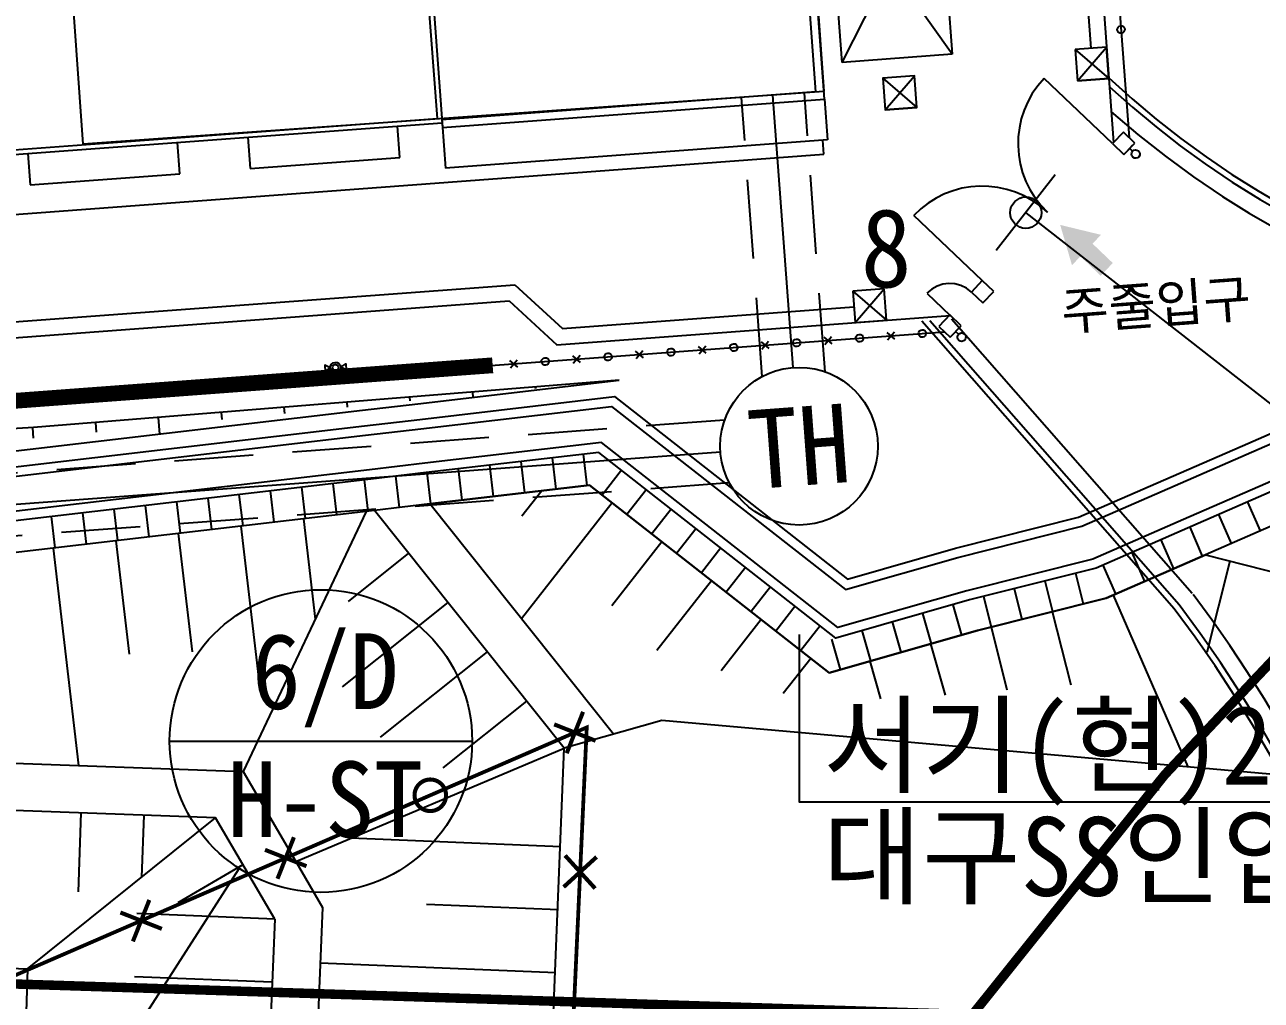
# Model space of a CAD drawing. Header units: millimetres. Extents: x 5990 to 6786, y 1103 to 1809.
# Drawn here: x 6487.31 to 6526.54, y 1495.96 to 1526.89 of the extents above; entities that cross this region are included whole.
import ezdxf
from ezdxf.enums import TextEntityAlignment as Align
from ezdxf.xclip import XClip

# ---------------------------------------------------------------- set-up
doc = ezdxf.new("R2010")
doc.units = ezdxf.units.MM
doc.header["$LTSCALE"] = 10
doc.header["$MEASUREMENT"] = 0
doc.header["$XCLIPFRAME"] = 2
doc.set_wipeout_variables(frame=1)
for name, pattern in [('DASHED', [0.75, 0.5, -0.25]), ('HIDDEN', [0.375, 0.25, -0.125]), ('HIDDEN1', [2.3, 1.5, -0.8]), ('PHANTOM', [2.5, 1.25, -0.25, 0.25, -0.25, 0.25, -0.25])]:
    doc.linetypes.add(name, pattern=pattern)
for name, color, linetype in [('TN-CABL', 4, 'Continuous'), ('TT-MANH', 4, 'Continuous'), ('TT-TABL-LIN2', 1, 'Continuous'), ('TT-TABL-TEX2', 3, 'Continuous'), ('TT-TEXT', 3, 'Continuous'), ('TZ-BASE', 253, 'Continuous'), ('TZ-CABL', 4, 'Continuous'), ('TZ-LEAL', 1, 'Continuous')]:
    doc.layers.add(name, color=color, linetype=linetype)
doc.styles.add('PipeTools', font='GulimChe.ttf', dxfattribs={"height": 1250})
doc.styles.get("Standard").update_dxf_attribs({"font": 'GulimChe.ttf'})
doc.styles.add('SYMBTEXT', font='GulimChe.ttf')
doc.styles.add('굴림체', font='GulimChe.ttf')
doc.linetypes.add('ZIGZAG', pattern='A,0.0001,-0.2,[131,ltypeshp.shx,S=0.2,R=0,X=-0.2,Y=0],-0.4,[131,ltypeshp.shx,S=0.2,R=180,X=0.2,Y=0],-0.2', length=0.8001)

# ---------------------------------------------------------------- blocks, each defined once
blk = doc.blocks.new('cjf1')
at = {"color": 0, "lineweight": -3, "ltscale": 5, "const_width": 0.13}
blk.add_lwpolyline([(0.5, 0, 1), (-0.5, 0, 1)], format="xyb", close=True, dxfattribs=at)
blk = doc.blocks.new('cjf2')
at = {"color": 0, "lineweight": -3, "ltscale": 5, "const_width": 0.13}
for points in [[(0.5, 0.5), (-0.5, -0.5)], [(-0.5, 0.5), (0.5, -0.5)]]:
    blk.add_lwpolyline(points, dxfattribs=at)
blk = doc.blocks.new('JD-FJ67DH')
at = {"layer": 'TZ-BASE'}
for p, q in [((614.959, 31.8), (614.972, 31.634)), ((616.952, 31.962), (616.956, 31.914)), ((618.945, 32.123), (618.946, 32.111)), ((610.972, 31.476), (610.984, 31.322)), ((612.965, 31.638), (612.975, 31.519)), ((606.985, 31.153), (607.003, 30.927)), ((608.978, 31.315), (608.994, 31.124)), ((601.004, 30.668), (601.025, 30.334)), ((602.998, 30.829), (603.022, 30.532)), ((604.991, 30.991), (605.034, 30.468)), ((618.674, 28.846), (613.603, 28.251)), ((617.157, 28.668), (616.527, 27.862)), ((626.275, 22.897), (618.674, 28.846)), ((613.603, 28.251), (611.848, 28.045)), ((619.395, 28.282), (616.517, 24.604)), ((611.848, 28.045), (580.579, 24.379)), ((611.848, 28.045), (580.579, 24.379)), ((611.586, 28.015), (607.69, 19.763)), ((617.872, 20.504), (611.848, 28.045)), ((607.613, 27.549), (608.175, 22.759)), ((609.6, 27.782), (609.973, 24.598)), ((640.472, 27.622), (638.213, 26.637)), ((603.641, 27.083), (604.063, 23.482)), ((605.627, 27.316), (606.067, 23.561)), ((601.654, 26.85), (602.463, 19.954)), ((612.932, 26.689), (611.012, 25.155)), ((620.97, 27.049), (619.385, 25.024)), ((638.213, 26.637), (635.069, 25.266)), ((638.994, 26.439), (638.259, 23.544)), ((622.545, 25.817), (620.814, 23.604)), ((614.18, 25.126), (610.828, 22.449)), ((635.069, 25.266), (630.986, 24.239)), ((635.285, 25.36), (637.662, 19.909)), ((633.358, 24.836), (633.943, 22.511)), ((624.12, 24.584), (622.848, 22.959)), ((631.418, 24.348), (631.918, 22.36)), ((630.986, 24.239), (626.275, 22.897)), ((615.428, 23.563), (612.033, 20.851)), ((629.491, 23.813), (629.956, 22.182)), ((625.695, 23.351), (624.823, 22.237)), ((627.568, 23.265), (627.907, 22.075)), ((616.676, 22.001), (614.018, 19.877)), ((580.445, 20.76), (607.69, 19.763)), ((609.355, 16.908), (617.872, 20.504)), ((616.574, -11.652, 1.866), (617.872, 20.504, 65)), ((607.69, 19.763), (609.355, 16.908)), ((602.537, 18.451), (602.446, 15.952)), ((600.838, 13.51), (606.81, 18.294)), ((604.536, 18.378), (604.464, 16.415)), ((617.768, 17.372), (611.104, 17.646)), ((607.679, 16.805), (605.611, 15.599)), ((617.686, 15.374), (613.506, 15.545)), ((608.686, 15.077), (604.315, 15.257)), ((617.604, 13.375), (610.13, 13.683)), ((608.604, 13.079), (604.233, 13.258))]:
    blk.add_line(p, q, dxfattribs=at)
at = {"layer": 'TZ-BASE', "linetype": 'Continuous'}
for p, q in [((618.477, 29.829), (618.594, 28.836)), ((615.498, 29.48), (615.614, 28.487)), ((616.491, 29.597), (616.607, 28.603)), ((617.484, 29.713), (617.601, 28.72)), ((612.518, 29.131), (612.635, 28.138)), ((613.511, 29.247), (613.628, 28.254)), ((614.505, 29.364), (614.621, 28.37)), ((619.69, 29.321), (619.074, 28.533)), ((608.545, 28.665), (608.662, 27.672)), ((609.539, 28.781), (609.655, 27.788)), ((610.532, 28.898), (610.648, 27.905)), ((611.525, 29.014), (611.641, 28.021)), ((620.478, 28.704), (619.862, 27.917)), ((605.566, 28.316), (605.682, 27.322)), ((606.559, 28.432), (606.675, 27.439)), ((607.552, 28.549), (607.669, 27.555)), ((639.549, 28.311), (639.948, 27.394)), ((602.586, 27.966), (602.703, 26.973)), ((603.579, 28.083), (603.696, 27.09)), ((604.573, 28.199), (604.689, 27.206)), ((621.265, 28.088), (620.649, 27.3)), ((638.632, 27.911), (639.032, 26.994)), ((601.593, 27.85), (601.709, 26.857)), ((622.053, 27.472), (621.437, 26.684)), ((637.716, 27.511), (638.115, 26.595)), ((636.799, 27.112), (637.199, 26.195)), ((622.84, 26.855), (622.224, 26.068)), ((635.882, 26.712), (636.282, 25.795)), ((634.966, 26.312), (635.365, 25.396)), ((623.628, 26.239), (623.012, 25.451)), ((634.089, 26.051), (634.333, 25.081)), ((624.415, 25.623), (623.799, 24.835)), ((632.149, 25.563), (632.393, 24.593)), ((633.119, 25.807), (633.363, 24.837)), ((631.179, 25.319), (631.423, 24.349)), ((625.203, 25.006), (624.587, 24.219)), ((629.237, 24.781), (629.511, 23.819)), ((630.199, 25.054), (630.473, 24.093)), ((625.99, 24.39), (625.374, 23.603)), ((628.275, 24.507), (628.549, 23.545)), ((626.352, 23.959), (626.626, 22.997)), ((627.314, 24.233), (627.588, 23.271))]:
    blk.add_line(p, q, dxfattribs=at)
at = {"layer": 'TZ-BASE'}
for points in [[(580.093, 27.041), (611.534, 30.727), (613.289, 30.933), (619.464, 31.657), (626.857, 25.87), (630.286, 26.847), (634.194, 27.83), (637.134, 29.112), (639.393, 30.097), (644.32, 32.246), (648.719, 34.678), (650.485, 35.627), (652.914, 36.933), (654.749, 37.858), (656.218, 38.362), (656.949, 38.515), (657.676, 38.656), (659.101, 38.695), (661.101, 38.433), (663.011, 38.064), (665.593, 37.226)], [(580.147, 26.745), (611.568, 30.429), (613.324, 30.635), (619.376, 31.344), (626.793, 25.54), (630.364, 26.557), (634.291, 27.545), (637.254, 28.837), (639.513, 29.822), (644.453, 31.976), (648.863, 34.414), (650.627, 35.363), (653.052, 36.667), (654.866, 37.581), (656.298, 38.072), (657.008, 38.221), (657.709, 38.357), (659.086, 38.394), (661.053, 38.136), (662.936, 37.773), (665.487, 36.945)], [(665.098, 35.914), (662.661, 36.706), (660.877, 37.05), (659.029, 37.292), (657.83, 37.26), (657.226, 37.142), (656.59, 37.009), (655.294, 36.565), (653.561, 35.691), (651.148, 34.394), (649.389, 33.448), (644.94, 30.989), (639.953, 28.814), (637.693, 27.829), (634.648, 26.501), (630.649, 25.495), (626.556, 24.329), (619.054, 30.199), (613.452, 29.542), (611.697, 29.336), (580.345, 25.661)], [(664.992, 35.634), (662.586, 36.414), (660.829, 36.754), (659.013, 36.992), (657.863, 36.961), (657.285, 36.848), (656.67, 36.72), (655.411, 36.288), (653.699, 35.425), (651.29, 34.13), (649.533, 33.185), (645.072, 30.719), (640.073, 28.539), (637.813, 27.554), (634.745, 26.216), (630.727, 25.205), (626.491, 23.998), (618.967, 29.887), (613.487, 29.244), (611.732, 29.039), (580.399, 25.365)], [(608.686, 15.077), (606.81, 18.294), (580.415, 19.26), (560.297, 19.315), (540.116, 16.393), (500.166, 15.663), (492.13, 14.103)], [(609.355, 16.908), (610.203, 15.454), (609.895, 7.969)], [(492.13, 14.103), (500.281, 15.278), (540.086, 14.884), (549.55, 14.732), (550.053, 14.722), (551.558, 14.991), (560.189, 14.814), (580.255, 14.262), (600.838, 13.51), (600.761, 10.769)], [(608.686, 15.077), (608.437, 9.023)]]:
    blk.add_lwpolyline(points, dxfattribs=at)
blk.add_lwpolyline([(619.61, 32.177), (601.031, 30.67), (580.741, 29.439), (560.385, 23.818), (540.193, 21.916), (539.696, 21.844), (520.054, 19.227), (539.87, 19.591), (559.678, 22.458), (565.464, 23.903), (579.047, 27.295), (580.003, 27.534), (611.475, 31.224), (613.231, 31.429), (619.61, 32.177)], close=True, dxfattribs=at)
for points in [[(619.436, 20.949), (613.603, 28.251), (618.674, 28.846), (626.275, 22.897), (630.986, 24.239), (635.069, 25.266), (638.213, 26.637), (659.069, 21.344, -0.37111), (662.078, 17.217), (660.003, -15.855, -0.360315), (656.508, -19.574), (639.193, -21.746), (628.909, -17.086), (624.167, -15.115), (616.618, -11.659), (611.332, -10.889), (605.942, -10.427, 0.292483), (609.339, -5.569), (609.557, -0.265)], [(624.167, -15.115), (638.786, -15.397), (648.793, -15.593), (652.194, -15.924, 0.411174), (656.71, -11.899), (658.35, 14.24, 0.412435), (654.354, 18.799), (650.951, 18.799), (640.982, 19.615), (620.972, 21.387), (617.872, 20.504)]]:
    blk.add_lwpolyline(points, format="xyb", dxfattribs=at)
at = {"layer": 'TZ-BASE', "lineweight": -3, "ltscale": 5, "flags": 128}
blk.add_lwpolyline([(599.86, 13.045, 0.12, 0.12, 0), (618.586, 21.163, 0.12, 0.12, 0), (616.871, -16.373, 0.12, 0.12, 0), (597.854, -13.901, 0, 0, 0)], format="xyseb", dxfattribs=at)
at = {"layer": 'TZ-BASE', "linetype": 'DASHED'}
for radius, end in [(129, 159.77332), (111, 160.55342)]:
    blk.add_arc((734.289, -65.001), radius, 115.5087, end, dxfattribs=at)
at = {"layer": 'TZ-BASE'}
for major_axis, ratio, start_param, end_param in [((36.792, 16.932), 0.999184, -0.65394, 0.216809), ((36.976, 17.014), 0.998873, -0.65502, 0.216949)]:
    blk.add_ellipse((604.933, 0.485, -1228.431), major_axis=major_axis, ratio=ratio, start_param=start_param, end_param=end_param, dxfattribs=at)
blk.add_open_spline([(645.579, -6.473, -1228.431), (645.816, -5.097, -1228.431), (645.983, -3.709, -1228.431), (646.327, 1.265, -1228.431), (646.103, 4.879, -1228.431), (644.728, 11.926, -1228.431), (643.578, 15.358, -1228.431), (640.834, 20.978, -1228.431), (639.431, 23.258, -1228.431), (637.822, 25.382, -1228.431)], degree=3, knots=[-0.6012912, -0.6012912, -0.6012912, -0.6012912, -0.4996867, -0.4996867, -0.2383524, -0.2383524, 0.0229819, 0.0229819, 0.2169493, 0.2169493, 0.2169493, 0.2169493], dxfattribs=at)
for name, p, rotation in [('cjf2', (618.21, 21), 23.4360969113762), ('cjf1', (613.622, 19.011), 23.4360969113762), ('cjf2', (609.035, 17.022), 23.4360969113762), ('cjf2', (618.376, 16.578), 267.3843530777923), ('cjf2', (604.447, 15.034), 23.4360969113762)]:
    blk.add_blockref(name, p, dxfattribs=dict(at, rotation=rotation))
at = {"layer": 'TZ-BASE', "color": 8, "style": 'PipeTools', "flags": 1}
for tag, rotation, oblique, width, p in [('지반고', 335.7608, 359.9999, 0.999999, (680.024, 49.703, -1173.645)), ('비고', 335.7608, 0.0002, 1.000003, (680.024, 49.703, -1173.645)), ('지반고', 335.7608, 0.0002, 1.000003, (671.813, 31.466, -1173.645)), ('비고', 335.7608, 359.9999, 0.999999, (671.813, 31.466, -1173.645)), ('지반고', 232.0335, 359.9999, 1.000001, (648.284, 25.182, -1173.645)), ('비고', 232.0335, 359.9999, 1.000001, (648.284, 25.182, -1173.645)), ('지반고', 232.0335, 0.0001, 1.000003, (656.655, 18.65, -1173.645)), ('비고', 232.0335, 0.0001, 0.999996, (656.655, 18.65, -1173.645)), ('지반고', 335.7608, 0.0002, 1.000003, (663.602, 13.229, -1173.645)), ('비고', 335.7608, 359.9999, 0.999999, (663.602, 13.229, -1173.645)), ('지반고', 335.7608, 0.0002, 1.000003, (655.391, -5.008, -1173.645)), ('비고', 335.7608, 359.9999, 0.999999, (655.391, -5.008, -1173.645)), ('지반고', 335.7608, 359.9999, 0.999999, (647.181, -23.245, -1173.645)), ('비고', 335.7608, 359.9999, 0.999999, (647.181, -23.245, -1173.645))]:
    blk.add_attdef(tag, text='', height=0.00001, rotation=rotation, dxfattribs=dict(at, oblique=oblique, width=width)).set_placement(p, align=Align.MIDDLE_CENTER)
blk.add_wipeout([(521.533, 25.655), (636.414, 34.173), (632.859, 82.014), (517.978, 73.497)]).translate(0, 0, -1.705).dxf.layer = 'TZ-BASE'
at = {"layer": 'TZ-BASE'}
blk.add_hatch(color=256, dxfattribs=at).paths.add_polyline_path([(634.902, 36.786), (633.608, 37.1), (633.982, 35.822), (634.25, 36.103), (634.893, 35.489), (635.277, 35.891), (634.634, 36.505)])
at = {"layer": 'TZ-BASE', "extrusion": (-0.001809, 0.024344, 0.999702)}
for p, q in [((632.661, 82.031, -2.874), (635.793, 39.872, -1.842)), ((635.27, 39.68, -1.838), (633.095, 41.746, -1.892)), ((635.614, 40.042, -1.846), (635.27, 39.68, -1.838)), ((635.976, 39.698, -1.837), (635.614, 40.042, -1.846)), ((635.27, 39.68, -1.838), (635.632, 39.336, -1.829)), ((635.632, 39.336, -1.829), (635.976, 39.698, -1.837)), ((635.724, 39.432, -1.831), (635.906, 39.624, -1.836)), ((635.907, 39.441, -1.831), (635.815, 39.528, -1.834)), ((631.136, 35.332, -1.74), (628.961, 37.399, -1.794)), ((631.136, 35.332, -1.74), (630.791, 34.97, -1.732)), ((631.498, 34.988, -1.731), (631.136, 35.332, -1.74)), ((630.118, 34.23, -1.715), (629.393, 34.919, -1.733)), ((630.791, 34.97, -1.732), (631.154, 34.626, -1.723)), ((631.154, 34.626, -1.723), (631.498, 34.988, -1.731)), ((630.102, 34.245, -1.715), (629.758, 33.883, -1.707)), ((630.465, 33.901, -1.706), (630.102, 34.245, -1.715)), ((629.758, 33.883, -1.707), (630.12, 33.539, -1.698)), ((630.12, 33.539, -1.698), (630.465, 33.901, -1.706)), ((630.2, 33.622, -1.7), (630.383, 33.815, -1.704)), ((521.533, 25.655, -1.702), (629.939, 33.711, -1.702)), ((624.374, 33.181, -1.734), (624.126, 33.394, -1.74)), ((624.143, 33.164, -1.734), (624.356, 33.411, -1.74)), ((626.368, 33.329, -1.735), (626.12, 33.542, -1.74)), ((626.137, 33.312, -1.735), (626.351, 33.56, -1.74)), ((628.363, 33.477, -1.735), (628.115, 33.691, -1.741)), ((628.132, 33.46, -1.735), (628.346, 33.708, -1.741)), ((630.383, 33.631, -1.7), (630.291, 33.719, -1.702)), ((618.159, 32.719, -1.732), (618.373, 32.967, -1.737)), ((620.385, 32.884, -1.733), (620.137, 33.098, -1.738)), ((620.154, 32.867, -1.733), (620.367, 33.115, -1.738)), ((622.379, 33.032, -1.733), (622.131, 33.246, -1.739)), ((622.148, 33.015, -1.733), (622.362, 33.263, -1.739)), ((614.401, 32.44, -1.73), (614.153, 32.653, -1.736)), ((614.17, 32.423, -1.73), (614.384, 32.67, -1.736)), ((616.396, 32.588, -1.731), (616.148, 32.801, -1.737)), ((616.165, 32.571, -1.731), (616.378, 32.819, -1.737)), ((618.39, 32.736, -1.732), (618.142, 32.95, -1.737)), ((608.418, 31.995, -1.728), (608.17, 32.209, -1.734)), ((608.187, 31.978, -1.728), (608.4, 32.226, -1.734)), ((610.412, 32.143, -1.729), (610.164, 32.357, -1.734)), ((610.181, 32.126, -1.729), (610.395, 32.374, -1.734)), ((612.407, 32.292, -1.73), (612.159, 32.505, -1.735)), ((612.176, 32.274, -1.73), (612.389, 32.522, -1.735)), ((602.203, 31.533, -1.726), (602.417, 31.781, -1.731)), ((604.429, 31.699, -1.726), (604.181, 31.912, -1.732)), ((604.198, 31.682, -1.726), (604.411, 31.929, -1.732)), ((606.423, 31.847, -1.727), (606.175, 32.06, -1.733)), ((606.192, 31.83, -1.727), (606.406, 32.078, -1.733)), ((602.434, 31.551, -1.726), (602.186, 31.764, -1.731))]:
    blk.add_line(p, q, dxfattribs=at)
at = {"layer": 'TZ-BASE', "extrusion": (-0.000903428, 0.024082, 0.99971)}
for p, q in [((632.196, 81.496, -2.942), (635.302, 39.716, -1.932)), ((521.882, 27.687, -1.746), (616.122, 34.69, -1.828)), ((616.122, 34.69, -1.828), (617.632, 33.298, -1.793)), ((617.632, 33.298, -1.794), (630.121, 34.226, -1.805))]:
    blk.add_line(p, q, dxfattribs=at)
at = {"layer": 'TZ-BASE', "extrusion": (-0.005156, 0.081269, 0.996679)}
for p, q in [((626.126, 41.089, -0.225), (625.494, 49.588, -0.921)), ((625.859, 41.319, -0.245), (625.263, 49.321, -0.901)), ((613.265, 48.179, -0.87), (613.838, 40.476, -0.239)), ((613.415, 48.19, -0.87), (613.999, 40.338, -0.226)), ((625.859, 41.319, -0.245), (613.991, 40.438, -0.235)), ((614.01, 40.189, -0.214), (626.126, 41.089, -0.225)), ((626.126, 41.089, -0.225), (626.222, 39.797, -0.119)), ((529.77, 34.229, -0.164), (613.838, 40.476, -0.239)), ((613.991, 40.438, -0.235), (614.01, 40.189, -0.214)), ((613.991, 40.438, -0.235), (614.01, 40.189, -0.214)), ((529.631, 34.069, -0.152), (613.999, 40.338, -0.226)), ((612.657, 39.239, -0.144), (612.583, 40.233, -0.225)), ((613.999, 40.338, -0.226), (614.106, 38.897, -0.108)), ((605.676, 38.72, -0.138), (605.602, 39.714, -0.219)), ((607.836, 39.88, -0.221), (607.91, 38.886, -0.14)), ((626.222, 39.797, -0.119), (614.106, 38.897, -0.108)), ((626.106, 39.339, -0.082), (626.073, 39.786, -0.119)), ((529.772, 32.18, 0.003), (626.106, 39.339, -0.082)), ((600.855, 39.361, -0.215), (600.929, 38.368, -0.133)), ((607.91, 38.886, -0.14), (612.657, 39.239, -0.144)), ((600.929, 38.368, -0.133), (605.676, 38.72, -0.138))]:
    blk.add_line(p, q, dxfattribs=at)
at = {"layer": 'TZ-BASE'}
for p, q in [((626.692, 42.256, 2.038), (629.752, 48.299, 2.038)), ((630.182, 42.515, 2.038), (626.262, 48.04, 2.038))]:
    blk.add_line(p, q, dxfattribs=at)
at = {"layer": 'TZ-BASE', "linetype": 'Continuous', "extrusion": (0.000905823, -0.000262335, 1)}
for p, q in [((635.079, 42.741, -1172.577), (634.082, 42.667, -1172.577)), ((634.082, 42.667, -1172.577), (634.156, 41.669, -1172.577)), ((634.082, 42.667, -1172.577), (635.153, 41.744, -1172.577)), ((634.156, 41.669, -1172.577), (635.079, 42.741, -1172.577)), ((635.153, 41.744, -1172.577), (635.079, 42.741, -1172.577)), ((634.156, 41.669, -1172.577), (635.153, 41.744, -1172.577)), ((635.153, 41.744, -1172.577), (634.156, 41.669, -1172.577)), ((628.024, 35.074, -1172.577), (627.027, 35, -1172.577)), ((627.027, 35, -1172.577), (627.101, 34.002, -1172.577)), ((627.027, 35, -1172.577), (628.099, 34.076, -1172.577)), ((627.101, 34.002, -1172.577), (628.024, 35.074, -1172.577)), ((628.099, 34.076, -1172.577), (628.024, 35.074, -1172.577)), ((627.101, 34.002, -1172.577), (628.099, 34.076, -1172.577))]:
    blk.add_line(p, q, dxfattribs=at)
at = {"layer": 'TZ-BASE', "color": 8}
blk.add_line((633.453, 38.686, -1173.645), (631.581, 36.287, -1173.645), dxfattribs=at)
at = {"layer": 'TZ-BASE', "ltscale": 10, "extrusion": (0.000905823, -0.000262335, 1)}
for p, q in [((522.842, 28.26, -1172.577), (616.301, 35.204, -1172.577)), ((617.812, 33.813, -1172.577), (627.064, 34.5, -1172.577))]:
    blk.add_line(p, q, dxfattribs=at)
at = {"layer": 'TZ-BASE', "ltscale": 10}
blk.add_line((616.301, 35.204, -1.832), (617.812, 33.813, -1.797), dxfattribs=at)
at = {"layer": 'TZ-BASE', "linetype": 'PHANTOM', "const_width": 0.3, "elevation": 0.003}
blk.add_lwpolyline([(560.171, 14.314), (630.825, 12.054, -0.080675), (658.618, 39.23)], format="xyb", dxfattribs=at)
at = {"layer": 'TZ-BASE', "extrusion": (0.000905823, -0.000262335, 1)}
for points, elevation in [([(435.222, 20.919), (480.488, 21.131, 0.434718), (505.7, 48.412), (504.432, 65.472, -0.412059), (522.366, 86.44, 0.0006), (561.719, 89.703, -0.021413), (574.584, 90.232, 0.0006), (609.339, 90.214, 0.0006)], -1227.738), ([(435.294, 19.92), (480.493, 20.131, 0.434718), (506.697, 48.486), (505.429, 65.547, -0.412059), (522.447, 85.444, 0.0006), (561.802, 88.707, -0.021413), (574.582, 89.232, 0.0006), (609.339, 89.214, 0.0006)], -0.049), ([(435.306, 19.77), (480.493, 19.981, 0.434718), (506.847, 48.497), (505.579, 65.558, -0.412059), (522.459, 85.294, 0.0006), (561.815, 88.557, -0.021413), (574.582, 89.082, 0.0006), (609.34, 89.064, 0.0006)], -0.049), ([(435.365, 18.97), (480.497, 19.181, 0.434718), (507.644, 48.557), (506.377, 65.617, -0.412059), (522.524, 84.497, 0.0006), (561.882, 87.76, -0.021413), (574.58, 88.282, 0.0006), (609.34, 88.264, 0.0006)], -0.049), ([(435.376, 18.82), (480.498, 19.031, 0.434718), (507.794, 48.568), (506.526, 65.628, -0.412059), (522.537, 84.347, 0.0006), (561.895, 87.61, -0.021413), (574.58, 88.132, 0.0006), (609.34, 88.114, 0.0006)], -0.049), ([(482.977, 14.135, 0.412412), (512.78, 48.938), (511.513, 65.999, -0.412059), (522.944, 79.364, 0.0006), (562.314, 82.628, -0.021413), (574.571, 83.132, 0.0006), (609.344, 83.114)], -0.049), ([(484.44, 14.135, 0.3994), (512.93, 48.949), (511.662, 66.01, -0.412059), (522.956, 79.214, 0.0006), (562.326, 82.479, -0.021413), (574.571, 82.982, 0.0006), (609.344, 82.964)], -0.049), ([(488.703, 14.135, 0.363095), (513.728, 49.009), (512.46, 66.069, -0.412059), (523.021, 78.417, 0.0006), (562.393, 81.681, -0.021413), (574.57, 82.182, 0.0006), (609.344, 82.164)], -0.049), ([(489.286, 14.135, 0.358347), (513.877, 49.02), (512.61, 66.08, -0.412059), (523.033, 78.267, 0.0006), (562.406, 81.532, -0.021413), (574.57, 82.032, 0.0006), (609.344, 82.014)], -0.049), ([(489.552, 13.171, 0.358347), (514.874, 49.094), (513.607, 66.154, -0.412059), (523.115, 77.271, 0.0006), (562.49, 80.535, -0.021413), (574.568, 81.032, 0.0006), (609.345, 81.014, 0.0006)], -1225.154)]:
    blk.add_lwpolyline(points, format="xyb", dxfattribs=dict(at, elevation=elevation))
at = {"layer": 'TZ-BASE', "extrusion": (0.000905823, -0.000262335, 1), "const_width": 0.5, "elevation": -1173.097}
blk.add_lwpolyline([(634.034, 77.5), (633.72, 81.725), (519.037, 73.191), (522.591, 25.349), (616.664, 32.34)], dxfattribs=at)
at = {"layer": 'TZ-BASE', "ltscale": 10, "extrusion": (0.000905823, -0.000262335, 1), "elevation": -1172.997}
blk.add_lwpolyline([(632.834, 80.154), (635.639, 42.396)], dxfattribs=at)
at = {"layer": 'TZ-BASE', "linetype": 'HIDDEN1', "elevation": 2.038}
blk.add_lwpolyline([(626.262, 48.04), (629.752, 48.299), (630.182, 42.515), (626.692, 42.256)], close=True, dxfattribs=at)
at = {"layer": 'TZ-BASE', "linetype": 'Continuous', "extrusion": (0.000905823, -0.000262335, 1), "elevation": 2.596}
blk.add_lwpolyline([(627.981, 41.751), (628.055, 40.754), (629.052, 40.828), (628.978, 41.825), (627.981, 41.751), (629.052, 40.828), (628.055, 40.754), (628.978, 41.825)], dxfattribs=at)
at = {"layer": 'TZ-BASE', "color": 8, "elevation": -1173.645}
blk.add_lwpolyline([(632.517, 37.487), (657.049, 18.343)], dxfattribs=at)
at = {"layer": 'TZ-BASE', "elevation": -1228.431}
for points in [[(637.224, 24.929), (629.218, 34.045)], [(637.384, 25.05), (629.468, 34.063)], [(637.797, 25.412), (630.155, 34.115)]]:
    blk.add_lwpolyline(points, dxfattribs=at)
at = {"layer": 'TZ-BASE', "extrusion": (-0.001809, 0.024344, 0.999702), "elevation": -2.02}
for points in [[(-611.017, 12.815), (-611.185, 12.718), (-611.017, 12.621)], [(-611.683, 12.815), (-611.515, 12.718), (-611.683, 12.621)]]:
    blk.add_lwpolyline(points, close=True, dxfattribs=at)
at = {"layer": 'TZ-BASE', "extrusion": (-0.001809, 0.024344, 0.999702)}
for centre, radius in [((-637, 3.871, -2.025), 0.12), ((-630, 13.018, -2.056), 0.12), ((-626, 13.018, -2.055), 0.12), ((-628, 13.018, -2.056), 0.12), ((-620, 13.018, -2.053), 0.12), ((-622, 13.018, -2.054), 0.12), ((-624, 13.018, -2.054), 0.12), ((-611.35, 12.718, -2.02), 0.165), ((-611.35, 12.718, -2.02), 0.0943), ((-614, 13.018, -2.05), 0.12), ((-616, 13.018, -2.051), 0.12), ((-618, 13.018, -2.052), 0.12), ((-610, 13.018, -2.049), 0.12), ((-612, 13.018, -2.05), 0.12), ((-604, 13.018, -2.047), 0.12), ((-606, 13.018, -2.048), 0.12), ((-608, 13.018, -2.048), 0.12), ((-602, 13.018, -2.046), 0.12)]:
    blk.add_circle(centre, radius, dxfattribs=at)
at = {"layer": 'TZ-BASE', "color": 8}
blk.add_circle((632.517, 37.487, -1173.645), 0.5, dxfattribs=at)
at = {"layer": 'TZ-BASE', "extrusion": (-0.001809, 0.024344, 0.999702)}
for centre, major_axis, start_param, end_param in [((635.27, 39.68, -1.838), (-1.958, -2.272, 0.052), 4.663563, 6.234359), ((636.003, 39.349, -1.829), (-0.087, -0.101, 0.002), 4.158844299426367, 10.44202960660595), ((631.136, 35.332, -1.74), (-1.958, -2.272, 0.052), 3.092791, 4.663567), ((630.102, 34.245, -1.715), (-0.653, -0.757, 0.017), 3.092767, 4.663563), ((630.479, 33.54, -1.697), (-0.087, -0.101, 0.002), 4.158844299426338, 10.44202960660592)]:
    blk.add_ellipse(centre, major_axis=major_axis, ratio=1, start_param=start_param, end_param=end_param, dxfattribs=at)
at = {"layer": 'TZ-BASE'}
blk.add_ellipse((654.852, 62.844, -1228.431), major_axis=(8.025, 27.711), ratio=1, start_param=2.671702, end_param=3.7596, dxfattribs=at)
for points, knots in [([(635.171, 41.478, -1228.431), (636.127, 40.597, -1228.431), (637.143, 39.78, -1228.431), (640.473, 37.452, -1228.431), (642.964, 36.195, -1228.431), (648.201, 34.432, -1228.431), (650.946, 33.926, -1228.431), (656.467, 33.708, -1228.431), (659.243, 33.996, -1228.431), (662.707, 34.865, -1228.431), (663.483, 35.095, -1228.431), (664.248, 35.356, -1228.431)], [2.679139, 2.679139, 2.679139, 2.679139, 2.813405, 2.813405, 3.098726, 3.098726, 3.384047, 3.384047, 3.669368, 3.669368, 3.752845, 3.752845, 3.752845, 3.752845]), ([(635.23, 40.683, -1228.431), (636.337, 39.703, -1228.431), (637.518, 38.805, -1228.431), (640.997, 36.552, -1228.431), (643.43, 35.407, -1228.431), (648.632, 33.772, -1228.431), (651.41, 33.313, -1228.431), (657.086, 33.188, -1228.431), (659.983, 33.55, -1228.431), (663.268, 34.462, -1228.431), (663.765, 34.614, -1228.431), (664.257, 34.779, -1228.431)], [2.698789, 2.698789, 2.698789, 2.698789, 2.848703, 2.848703, 3.118826, 3.118826, 3.401343, 3.401343, 3.694197, 3.694197, 3.746844, 3.746844, 3.746844, 3.746844])]:
    blk.add_open_spline(points, degree=3, knots=knots, dxfattribs=at)
at = {"layer": 'TZ-BASE', "style": '굴림체'}
blk.add_text('주줄입구', height=1.2, rotation=4.2498, dxfattribs=at).set_placement((636.689, 33.975, 0.003), align=Align.CENTER)
at = {"layer": 'TZ-BASE', "color": 8, "style": 'PipeTools', "oblique": 359.9999, "flags": 1}
for tag, width in [('지반고', 1.000002), ('비고', 1.000001)]:
    blk.add_attdef(tag, text='', height=0.00001, rotation=232.0335, dxfattribs=dict(at, width=width)).set_placement((632.517, 37.487, -1173.645), align=Align.MIDDLE_CENTER)
blk = doc.blocks.new('TTTW101-2')
blk.add_line((-6, 0), (6, 0))
blk.add_circle((0, 0), 6)
at = {"style": 'SYMBTEXT'}
for tag, p in [('TTTW_TITLE_1', (0.17, 2.77)), ('TTTW_TITLE_2', (0.17, -2.31))]:
    blk.add_attdef(tag, text='', height=3, dxfattribs=at).set_placement(p, align=Align.MIDDLE_CENTER)
blk = doc.blocks.new('JD-SFGKLSGJKL8')
at = {"layer": 'TZ-BASE'}
blk.add_line((601.212, 84.154), (606.048, 91.695), dxfattribs=at)
at = {"layer": 'TZ-BASE', "xscale": 0.7999999999959234, "yscale": 0.7999999999959234, "zscale": 0.7999999999959234, "rotation": 7.389303177614807e-10}
blk.add_blockref('TTTW101-2', (608.639, 95.736), dxfattribs=at).add_auto_attribs({'TTTW_TITLE_1': '6/D', 'TTTW_TITLE_2': 'H-ST'})

msp = doc.modelspace()

# ---------------------------------------------------------------- block references
at = {"layer": 'TZ-BASE'}
ref = msp.add_blockref('JD-FJ67DH', (5886.554, 1483.446), dxfattribs=at)
XClip(ref).set_block_clipping_path([(358.5818809071, 73.9502363264), (361.6070430359, -76.0592658575), (693.4538319083, -77.0310590277), (706.0197697019, 72.932785567)])

# ---------------------------------------------------------------- next in the draw order: linework, layer by layer
at = {"layer": 'TN-CABL', "linetype": 'ZIGZAG', "ltscale": 0.5}
for points in [[(6511.689, 1516.021), (6511.047, 1524.664)], [(6509.382, 1513.343), (6403.509, 1505.475)]]:
    msp.add_lwpolyline(points, dxfattribs=at)
at = {"layer": 'TT-MANH', "ltscale": 5}
msp.add_circle((6511.875, 1513.528), 2.5, dxfattribs=at)
at = {"layer": 'TT-TABL-LIN2', "extrusion": (-1.37577e-06, 6.69144e-05, 1), "elevation": 0.092}
msp.add_lwpolyline([(6511.875, 1507.557), (6511.875, 1502.247), (6541.214, 1502.247)], dxfattribs=at)
at = {"layer": 'TZ-CABL', "linetype": 'HIDDEN'}
for points in [[(6512.702, 1515.887), (6512.044, 1524.738)], [(6510.708, 1515.739), (6510.05, 1524.59)], [(6509.516, 1514.355), (6403.227, 1506.457)], [(6509.664, 1512.361), (6403.375, 1504.463)]]:
    msp.add_lwpolyline(points, dxfattribs=at)
at = {"layer": 'TZ-LEAL', "ltscale": 0.5, "elevation": -0.235}
msp.add_lwpolyline([(6488.21, 1536.528), (6511.709, 1538.198), (6512.662, 1524.78), (6489.164, 1523.111)], close=True, dxfattribs=at)

# ---------------------------------------------------------------- next in the draw order: block references
at = {"layer": 'TZ-BASE'}
msp.add_blockref('JD-SFGKLSGJKL8', (5888.066, 1408.441), dxfattribs=at)

# ---------------------------------------------------------------- next in the draw order: texts
at = {"layer": 'TT-MANH'}
msp.add_text('TH', height=2.5, rotation=4.2361, dxfattribs=at).set_placement((6511.875, 1513.528), align=Align.MIDDLE)
at = {"layer": 'TT-TABL-TEX2', "extrusion": (-1.37577e-06, 6.69144e-05, 1)}
msp.add_text('서기(현)283km670', height=2.5, rotation=0, dxfattribs=at).set_placement((6512.636, 1504.048, 0.092), align=Align.MIDDLE_LEFT)
at = {"layer": 'TT-TABL-TEX2', "extrusion": (-1.37577e-06, -6.69144e-05, 1)}
msp.add_text('대구SS인입 핸드홀', height=2.5, rotation=360, dxfattribs=at).set_placement((6512.636, 1500.516, -0.109), align=Align.MIDDLE_LEFT)
at = {"layer": 'TT-TEXT'}
msp.add_text('8', height=2.5, dxfattribs=at).set_placement((6514.641, 1518.567), align=Align.CENTER)

doc.saveas('drawing.dxf')
